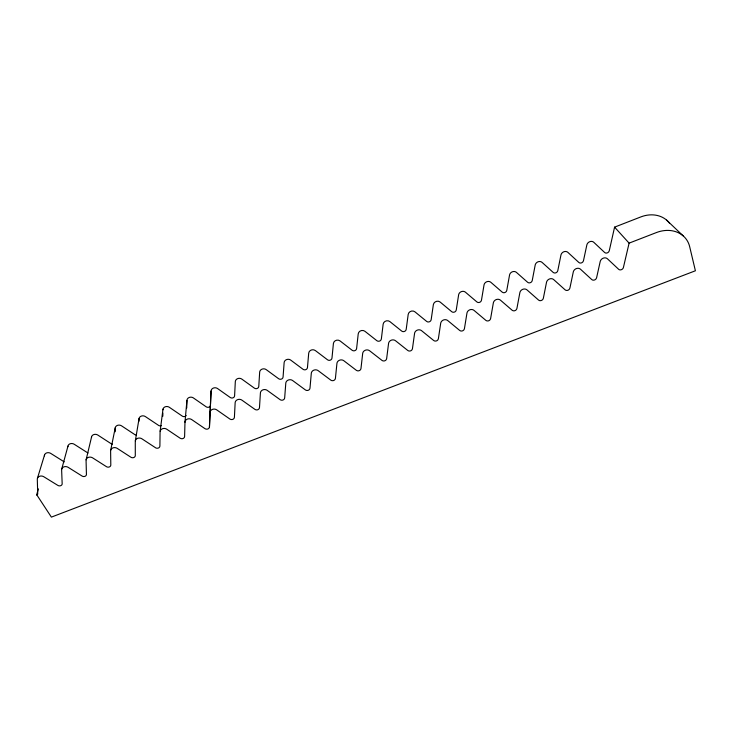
<?xml version="1.0" encoding="UTF-8"?>
<svg xmlns="http://www.w3.org/2000/svg" width="732" height="732" viewBox="0 0 732 732"><rect width="100%" height="100%" fill="white"/><g stroke="black" fill="none" stroke-linecap="round" stroke-linejoin="round"><path stroke-width="1.1" d="M138.998 421.211L138.998 419.088A3.999 3.367 6.1 0 1 141.221 416.133A3.999 3.367 6.1 0 1 145.403 416.6L158.844 425.567A2.654 2.233 4.7 0 0 161.424 425.567M162.824 416.215L162.87 413.004M184.976 422.163L184.61 436.528A2.745 2.306 2.8 0 1 180.182 438.239L166.75 429.217A4.145 3.486 4.2 0 0 162.412 428.751A4.145 3.486 4.2 0 0 160.079 431.798L159.896 446.053A2.745 2.288 4.2 0 1 155.879 447.975L141.926 438.816A4.154 3.459 5.5 0 0 137.579 438.349A4.154 3.459 5.5 0 0 135.283 441.387L135.292 455.542A2.754 2.269 5.4 0 1 133.773 457.527A2.754 2.269 5.4 0 1 130.9 457.235L117.23 448.368A4.154 3.422 6.6 0 0 112.874 447.911A4.154 3.422 6.6 0 0 110.614 450.921L110.806 464.976A2.754 2.251 6.5 0 1 109.315 466.952A2.754 2.251 6.5 0 1 106.433 466.659L92.644 457.875A4.163 3.395 7.6 0 0 88.279 457.427A4.163 3.395 7.6 0 0 86.065 460.419L86.431 474.373A2.763 2.233 7.5 0 1 84.967 476.331A2.763 2.233 7.5 0 1 82.076 476.047L68.177 467.336A4.163 3.367 8.5 0 0 63.812 466.897A4.163 3.367 8.5 0 0 61.625 469.871L62.165 483.715A2.763 2.214 8.3 0 1 60.729 485.664A2.763 2.214 8.3 0 1 57.837 485.389L43.819 476.761A4.172 3.34 9.3 0 0 39.446 476.322A4.172 3.34 9.3 0 0 37.305 479.277L37.725 494.091A2.772 2.196 9.1 0 1 36.801 494.878L51.386 517.121L695.4 270.776L689.672 246.675A29.472 24.366 -37.3 0 0 656.384 232.566L629.099 243.134L623.426 267.427A2.919 2.452 -35.6 0 1 621.395 269.678A2.919 2.452 -35.6 0 1 618.622 269.275L607.432 258.789A4.392 3.724 -35.5 0 0 603.232 258.176A4.392 3.724 -35.5 0 0 600.185 261.599L596.598 277.767A2.901 2.452 -34 0 1 591.822 279.606L580.485 269.211A4.355 3.724 -33.8 0 0 576.276 268.607A4.355 3.724 -33.8 0 0 573.275 272.002L569.908 288.051A2.873 2.452 -32.2 0 1 565.15 289.881L553.676 279.587A4.319 3.724 -31.9 0 0 549.457 278.983A4.319 3.724 -31.9 0 0 546.502 282.36L543.345 298.29A2.855 2.452 -30.2 0 1 538.606 300.111L526.994 289.899A4.291 3.724 -29.7 0 0 522.767 289.314A4.291 3.724 -29.7 0 0 519.857 292.663L516.911 308.474A2.837 2.452 -28 0 1 512.199 310.295L500.441 300.166A4.264 3.724 -27.4 0 0 496.204 299.589A4.264 3.724 -27.4 0 0 493.341 302.92L490.605 318.612A2.818 2.452 -25.6 0 1 485.911 320.415L474.016 310.386A4.236 3.715 -24.8 0 0 469.779 309.819A4.236 3.715 -24.8 0 0 466.952 313.122L464.427 328.695A2.8 2.452 -23.1 0 1 459.76 330.498L447.728 320.552A4.209 3.706 -22 0 0 443.473 319.994A4.209 3.706 -22 0 0 440.691 323.279L438.377 338.742A2.782 2.443 -20.4 0 1 433.728 340.526L421.559 330.672A4.191 3.697 -19.2 0 0 417.304 330.123A4.191 3.697 -19.2 0 0 414.568 333.38L412.445 348.734A2.772 2.434 -17.6 0 1 407.825 350.509L395.527 340.746A4.172 3.687 -16.2 0 0 391.263 340.197A4.172 3.687 -16.2 0 0 388.564 343.436L386.642 358.671A2.763 2.425 -14.8 0 1 382.04 360.446L369.614 350.765A4.163 3.669 -13.3 0 0 365.341 350.225A4.163 3.669 -13.3 0 0 362.679 353.446L360.968 368.571A2.754 2.416 -12.1 0 1 356.383 370.337L343.83 360.739A4.154 3.66 -10.4 0 0 339.547 360.208A4.154 3.66 -10.4 0 0 336.93 363.401L335.412 378.417A2.754 2.406 -9.4 0 1 330.855 380.173L318.164 370.657A4.145 3.633 -7.7 0 0 313.872 370.145A4.145 3.633 -7.7 0 0 311.301 373.311L309.984 388.216A2.745 2.388 -6.9 0 1 305.445 389.964L292.626 380.539A4.136 3.614 -5.2 0 0 288.326 380.027A4.136 3.614 -5.2 0 0 285.791 383.175L284.666 397.97A2.745 2.379 -4.6 0 1 280.155 399.709L267.207 390.366A4.136 3.587 -2.9 0 0 262.898 389.863A4.136 3.587 -2.9 0 0 260.409 392.993L259.476 407.678A2.745 2.361 -2.4 0 1 254.983 409.417L241.917 400.148A4.136 3.569 -0.8 0 0 237.598 399.654A4.136 3.569 -0.8 0 0 235.146 402.765L234.405 417.341A2.745 2.342 -0.5 0 1 229.93 419.07L216.736 409.883A4.136 3.541 1 0 0 212.417 409.398A4.136 3.541 1 0 0 210.002 412.491L209.453 426.957A2.745 2.324 1.3 0 1 204.997 428.678L191.683 419.573A4.136 3.514 2.7 0 0 187.355 419.097A4.136 3.514 2.7 0 0 184.976 422.163L186.935 400.45A3.989 3.422 3.3 0 1 189.231 397.467A3.989 3.422 3.3 0 1 193.404 397.943L206.232 406.846A2.644 2.269 1.8 0 0 210.468 405.565M186.733 407.998L186.935 400.45M210.569 404.101L211.063 391.071A3.989 3.45 1.6 0 1 213.396 388.07A3.989 3.45 1.6 0 1 217.56 388.546L230.278 397.531A2.644 2.288 0 0 0 234.597 395.866L235.311 381.647A3.989 3.477 -0.4 0 1 237.671 378.627A3.989 3.477 -0.4 0 1 241.835 379.112L254.434 388.17A2.644 2.306 -2 0 0 258.771 386.496L259.668 372.185A3.989 3.495 -2.5 0 1 262.065 369.138A3.989 3.495 -2.5 0 1 266.219 369.633L278.709 378.773A2.644 2.315 -4.2 0 0 283.064 377.081L284.135 362.669A3.989 3.523 -4.9 0 1 286.569 359.604A3.989 3.523 -4.9 0 1 290.723 360.107L303.085 369.331A2.644 2.333 -6.7 0 0 307.458 367.629L308.712 353.117A3.999 3.541 -7.5 0 1 315.327 350.546L327.579 359.842A2.654 2.342 -9.3 0 0 331.971 358.14L333.408 343.518A3.999 3.559 -10.4 0 1 340.06 340.929L352.183 350.308A2.654 2.352 -12.1 0 0 356.603 348.597L358.223 333.874A4.008 3.578 -13.4 0 1 364.902 331.276L376.907 340.728A2.663 2.361 -15 0 0 381.345 339.007L383.147 324.185A4.026 3.587 -16.5 0 1 389.854 321.577L401.74 331.111A2.672 2.37 -17.9 0 0 406.196 329.382L408.191 314.449A4.035 3.605 -19.6 0 1 414.934 311.832L426.692 321.44A2.681 2.379 -20.8 0 0 431.166 319.71L433.353 304.668A4.063 3.614 -22.6 0 1 440.124 302.032L451.763 311.731A2.699 2.388 -23.6 0 0 456.256 309.993L458.625 294.84A4.081 3.614 -25.4 0 1 461.343 291.638A4.081 3.614 -25.4 0 1 465.433 292.196L476.944 301.977A2.708 2.388 -26.3 0 0 481.464 300.221L484.026 284.968A4.108 3.623 -28.1 0 1 486.78 281.738A4.108 3.623 -28.1 0 1 490.861 282.314L502.243 292.169A2.727 2.388 -28.7 0 0 506.782 290.412L509.545 275.049A4.136 3.623 -30.5 0 1 512.336 271.801A4.136 3.623 -30.5 0 1 516.417 272.377L527.671 282.323A2.745 2.388 -31 0 0 532.228 280.557L535.183 265.085A4.163 3.623 -32.7 0 1 538.02 261.818A4.163 3.623 -32.7 0 1 542.083 262.404L553.209 272.432A2.763 2.388 -33 0 0 557.793 270.657L560.941 255.075A4.191 3.623 -34.6 0 1 563.814 251.781A4.191 3.623 -34.6 0 1 567.876 252.375L578.866 262.486A2.791 2.388 -34.8 0 0 583.477 260.702L586.826 245.01A4.227 3.614 -36.3 0 1 589.745 241.697A4.227 3.614 -36.3 0 1 593.789 242.301L604.65 252.503A2.809 2.388 -36.4 0 0 609.28 250.71L614.578 227.14L640.811 216.928A28.374 23.708 -38.1 0 1 669.46 223.132M210.002 412.491L211.063 391.071M209.453 426.957L210.468 406.269M160.143 431.203L162.98 409.215M135.347 440.801L139.062 418.521M110.669 450.345L115.253 427.772M86.111 459.842L91.546 436.986M61.662 469.294L67.948 446.163M36.6 494.951L38.403 488.903M37.478 478.161L44.606 454.755M64.215 461.865L50.728 453.401A4.026 3.257 9.9 0 0 46.509 452.971A4.026 3.257 9.9 0 0 44.432 455.844M666.596 220.103L683.102 235.805M614.578 227.14L629.099 243.134M115.235 431.77L115.199 428.339A4.008 3.34 7.2 0 1 117.376 425.411A4.008 3.34 7.2 0 1 121.576 425.859L134.743 434.543A2.654 2.214 6 0 0 136.427 435.037M67.911 446.721A4.017 3.285 9.1 0 1 70.025 443.821A4.017 3.285 9.1 0 1 74.234 444.269L87.62 452.797A2.663 2.178 8.1 0 0 88.005 453.007M91.5 437.553A4.017 3.312 8.2 0 1 93.65 434.634A4.017 3.312 8.2 0 1 97.85 435.083L111.127 443.693A2.654 2.196 7.1 0 0 112.371 444.15M162.916 409.792A3.999 3.395 4.8 0 1 165.167 406.818A3.999 3.395 4.8 0 1 169.348 407.294L182.295 416.124A2.644 2.251 3.3 0 0 186.203 415.556"/></g></svg>
